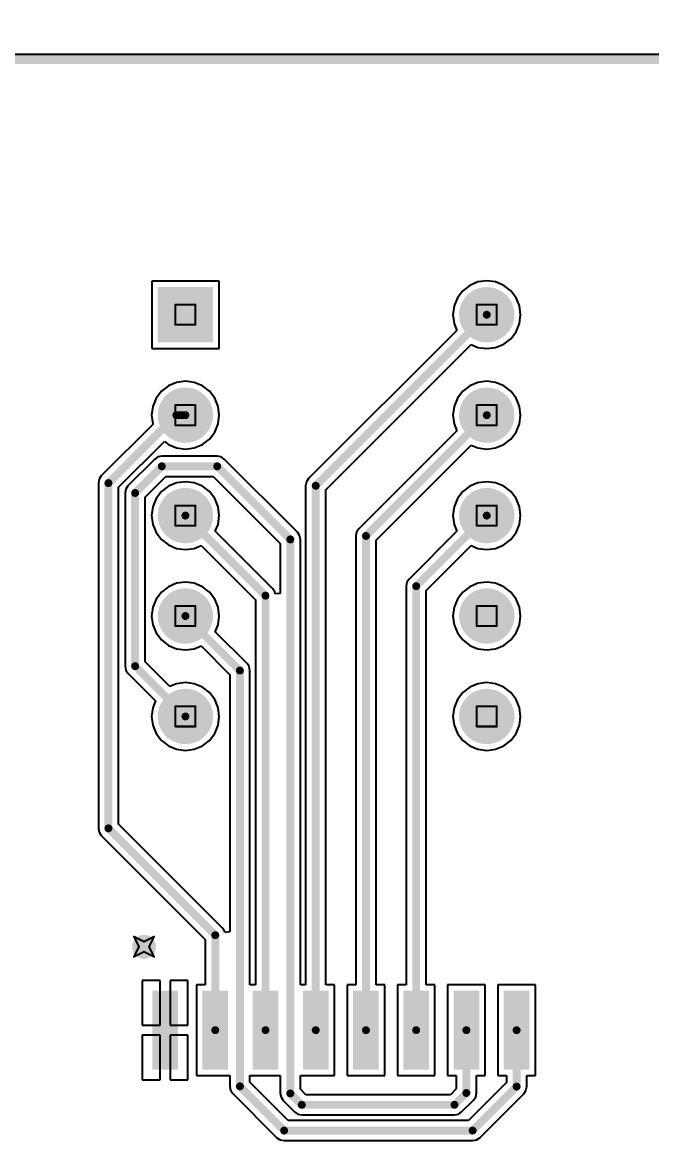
# Model space of a CAD drawing. Header units: millimetres. Extents: x 0 to 15120, y 0 to 9661.
# Drawn here: x 181.6 to 213.5, y 300.7 to 357.3 of the extents above; entities that cross this region are included whole.
import ezdxf

# ---------------------------------------------------------------- set-up
doc = ezdxf.new("R2010")
doc.units = ezdxf.units.MM
for name, color, linetype in [('DrillDrawing', 1, 'Continuous'), ('Mechanical1', 6, 'Continuous'), ('PadHoleLayer', 156, 'Continuous'), ('TopLayer', 1, 'Continuous')]:
    doc.layers.add(name, color=color, linetype=linetype)
doc.styles.get("Standard").update_dxf_attribs({"font": ''})
doc.styles.get('Standard').set_extended_font_data('GOST type A')
doc.dimstyles.new('ISO-25', dxfattribs={"dimtxt": 2.5, "dimasz": 6, "dimexe": 1.25, "dimexo": 0.625, "dimtad": 1, "dimtxsty": 'Standard', "dimblk": 'OPEN30', "dimcen": 2.5, "dimadec": 0, "dimazin": 0, "dimtfac": 1, "dimtmove": 0, "dimatfit": 3, "dimldrblk": 'OPEN30', "dimfxl": 1, "dimarcsym": 0})

# ---------------------------------------------------------------- blocks, each defined once
blk = doc.blocks.new('_Open30')
at = {"color": 0, "linetype": 'ByBlock', "lineweight": -2}
for p, q in [((-1, 0.2679), (0, 0)), ((0, 0), (-1, -0.2679)), ((0, 0), (-1, 0))]:
    blk.add_line(p, q, dxfattribs=at)
blk = doc.blocks.new('*D79')
at = {"color": 0, "lineweight": -2, "transparency": 16777216}
for p, q in [((101.583, 356.304), (101.583, 363.498)), ((222.084, 356.304), (222.084, 363.498)), ((107.583, 362.248), (216.084, 362.248))]:
    blk.add_line(p, q, dxfattribs=at)
at = {"layer": 'Defpoints', "color": 0, "transparency": 16777216}
for p in [(222.084, 362.248), (101.583, 355.679), (222.084, 355.679)]:
    blk.add_point(p, dxfattribs=at)
at = {"color": 0, "lineweight": -2, "transparency": 16777216, "xscale": 6, "yscale": 6, "zscale": 6, "rotation": 180}
blk.add_blockref('_Open30', (101.583, 362.248), dxfattribs=at)
at = {"color": 0, "lineweight": -2, "transparency": 16777216, "xscale": 6, "yscale": 6, "zscale": 6}
blk.add_blockref('_Open30', (222.084, 362.248), dxfattribs=at)
at = {"color": 0, "transparency": 16777216, "insert": (161.833, 365.748), "char_height": 2.5, "attachment_point": 5}
blk.add_mtext('{\\fGOST type A|b0|i1|c204|p34;\\H2x;60±0,1}', dxfattribs=at)

msp = doc.modelspace()

# ---------------------------------------------------------------- linework, layer by layer
at = {"layer": 'DrillDrawing', "const_width": 0.102}
for points in [[(189.37, 343.003), (190.386, 343.003)], [(189.37, 341.987), (189.37, 343.003)], [(190.386, 341.987), (190.386, 343.003)], [(204.61, 343.003), (205.626, 343.003)], [(204.61, 341.987), (204.61, 343.003)], [(205.626, 341.987), (205.626, 343.003)], [(189.37, 341.987), (190.386, 341.987)], [(204.61, 341.987), (205.626, 341.987)], [(189.37, 337.923), (190.386, 337.923)], [(189.37, 336.907), (189.37, 337.923)], [(190.386, 336.907), (190.386, 337.923)], [(204.61, 337.923), (205.626, 337.923)], [(204.61, 336.907), (204.61, 337.923)], [(205.626, 336.907), (205.626, 337.923)], [(189.37, 336.907), (190.386, 336.907)], [(204.61, 336.907), (205.626, 336.907)], [(189.37, 332.843), (190.386, 332.843)], [(189.37, 331.827), (189.37, 332.843)], [(190.386, 331.827), (190.386, 332.843)], [(204.61, 332.843), (205.626, 332.843)], [(204.61, 331.827), (204.61, 332.843)], [(205.626, 331.827), (205.626, 332.843)], [(189.37, 331.827), (190.386, 331.827)], [(204.61, 331.827), (205.626, 331.827)], [(189.37, 327.763), (190.386, 327.763)], [(189.37, 326.747), (189.37, 327.763)], [(190.386, 326.747), (190.386, 327.763)], [(204.61, 327.763), (205.626, 327.763)], [(204.61, 326.747), (204.61, 327.763)], [(205.626, 326.747), (205.626, 327.763)], [(189.37, 326.747), (190.386, 326.747)], [(204.61, 326.747), (205.626, 326.747)], [(189.37, 322.683), (190.386, 322.683)], [(189.37, 321.667), (189.37, 322.683)], [(190.386, 321.667), (190.386, 322.683)], [(204.61, 322.683), (205.626, 322.683)], [(204.61, 321.667), (204.61, 322.683)], [(205.626, 321.667), (205.626, 322.683)], [(189.37, 321.667), (190.386, 321.667)], [(204.61, 321.667), (205.626, 321.667)], [(187.276, 311.037), (187.784, 310.783)], [(187.276, 311.037), (187.53, 310.529)], [(187.276, 310.021), (187.53, 310.529)], [(187.784, 310.783), (188.292, 311.037)], [(188.038, 310.529), (188.292, 311.037)], [(188.038, 310.529), (188.292, 310.021)], [(187.276, 310.021), (187.784, 310.275)], [(187.784, 310.275), (188.292, 310.021)]]:
    msp.add_lwpolyline(points, dxfattribs=at)
at = {"layer": 'DrillDrawing', "const_width": 0.0508}
for points in [[(189.345, 343.003, 1), (189.395, 343.003, 1)], [(189.345, 343.003, 1), (189.395, 343.003, 1)], [(190.361, 343.003, 1), (190.411, 343.003, 1)], [(190.361, 343.003, 1), (190.411, 343.003, 1)], [(204.585, 343.003, 1), (204.635, 343.003, 1)], [(204.585, 343.003, 1), (204.635, 343.003, 1)], [(205.601, 343.003, 1), (205.651, 343.003, 1)], [(205.601, 343.003, 1), (205.651, 343.003, 1)], [(189.345, 341.987, 1), (189.395, 341.987, 1)], [(189.345, 341.987, 1), (189.395, 341.987, 1)], [(190.361, 341.987, 1), (190.411, 341.987, 1)], [(190.361, 341.987, 1), (190.411, 341.987, 1)], [(204.585, 341.987, 1), (204.635, 341.987, 1)], [(204.585, 341.987, 1), (204.635, 341.987, 1)], [(205.601, 341.987, 1), (205.651, 341.987, 1)], [(205.601, 341.987, 1), (205.651, 341.987, 1)], [(189.345, 337.923, 1), (189.395, 337.923, 1)], [(189.345, 337.923, 1), (189.395, 337.923, 1)], [(190.361, 337.923, 1), (190.411, 337.923, 1)], [(190.361, 337.923, 1), (190.411, 337.923, 1)], [(204.585, 337.923, 1), (204.635, 337.923, 1)], [(204.585, 337.923, 1), (204.635, 337.923, 1)], [(205.601, 337.923, 1), (205.651, 337.923, 1)], [(205.601, 337.923, 1), (205.651, 337.923, 1)], [(189.345, 336.907, 1), (189.395, 336.907, 1)], [(189.345, 336.907, 1), (189.395, 336.907, 1)], [(190.361, 336.907, 1), (190.411, 336.907, 1)], [(190.361, 336.907, 1), (190.411, 336.907, 1)], [(204.585, 336.907, 1), (204.635, 336.907, 1)], [(204.585, 336.907, 1), (204.635, 336.907, 1)], [(205.601, 336.907, 1), (205.651, 336.907, 1)], [(205.601, 336.907, 1), (205.651, 336.907, 1)], [(189.345, 332.843, 1), (189.395, 332.843, 1)], [(189.345, 332.843, 1), (189.395, 332.843, 1)], [(190.361, 332.843, 1), (190.411, 332.843, 1)], [(190.361, 332.843, 1), (190.411, 332.843, 1)], [(204.585, 332.843, 1), (204.635, 332.843, 1)], [(204.585, 332.843, 1), (204.635, 332.843, 1)], [(205.601, 332.843, 1), (205.651, 332.843, 1)], [(205.601, 332.843, 1), (205.651, 332.843, 1)], [(189.345, 331.827, 1), (189.395, 331.827, 1)], [(189.345, 331.827, 1), (189.395, 331.827, 1)], [(190.361, 331.827, 1), (190.411, 331.827, 1)], [(190.361, 331.827, 1), (190.411, 331.827, 1)], [(204.585, 331.827, 1), (204.635, 331.827, 1)], [(204.585, 331.827, 1), (204.635, 331.827, 1)], [(205.601, 331.827, 1), (205.651, 331.827, 1)], [(205.601, 331.827, 1), (205.651, 331.827, 1)], [(189.345, 327.763, 1), (189.395, 327.763, 1)], [(189.345, 327.763, 1), (189.395, 327.763, 1)], [(190.361, 327.763, 1), (190.411, 327.763, 1)], [(190.361, 327.763, 1), (190.411, 327.763, 1)], [(204.585, 327.763, 1), (204.635, 327.763, 1)], [(204.585, 327.763, 1), (204.635, 327.763, 1)], [(205.601, 327.763, 1), (205.651, 327.763, 1)], [(205.601, 327.763, 1), (205.651, 327.763, 1)], [(189.345, 326.747, 1), (189.395, 326.747, 1)], [(189.345, 326.747, 1), (189.395, 326.747, 1)], [(190.361, 326.747, 1), (190.411, 326.747, 1)], [(190.361, 326.747, 1), (190.411, 326.747, 1)], [(204.585, 326.747, 1), (204.635, 326.747, 1)], [(204.585, 326.747, 1), (204.635, 326.747, 1)], [(205.601, 326.747, 1), (205.651, 326.747, 1)], [(205.601, 326.747, 1), (205.651, 326.747, 1)], [(189.345, 322.683, 1), (189.395, 322.683, 1)], [(189.345, 322.683, 1), (189.395, 322.683, 1)], [(190.361, 322.683, 1), (190.411, 322.683, 1)], [(190.361, 322.683, 1), (190.411, 322.683, 1)], [(204.585, 322.683, 1), (204.635, 322.683, 1)], [(204.585, 322.683, 1), (204.635, 322.683, 1)], [(205.601, 322.683, 1), (205.651, 322.683, 1)], [(205.601, 322.683, 1), (205.651, 322.683, 1)], [(189.345, 321.667, 1), (189.395, 321.667, 1)], [(189.345, 321.667, 1), (189.395, 321.667, 1)], [(190.361, 321.667, 1), (190.411, 321.667, 1)], [(190.361, 321.667, 1), (190.411, 321.667, 1)], [(204.585, 321.667, 1), (204.635, 321.667, 1)], [(204.585, 321.667, 1), (204.635, 321.667, 1)], [(205.601, 321.667, 1), (205.651, 321.667, 1)], [(205.601, 321.667, 1), (205.651, 321.667, 1)], [(187.25, 311.037, 1), (187.301, 311.037, 1)], [(187.25, 311.037, 1), (187.301, 311.037, 1)], [(187.504, 310.529, 1), (187.555, 310.529, 1)], [(187.504, 310.529, 1), (187.555, 310.529, 1)], [(187.758, 310.783, 1), (187.809, 310.783, 1)], [(187.758, 310.783, 1), (187.809, 310.783, 1)], [(188.012, 310.529, 1), (188.063, 310.529, 1)], [(188.012, 310.529, 1), (188.063, 310.529, 1)], [(188.266, 311.037, 1), (188.317, 311.037, 1)], [(188.266, 311.037, 1), (188.317, 311.037, 1)], [(187.25, 310.021, 1), (187.301, 310.021, 1)], [(187.25, 310.021, 1), (187.301, 310.021, 1)], [(187.758, 310.275, 1), (187.809, 310.275, 1)], [(187.758, 310.275, 1), (187.809, 310.275, 1)], [(188.266, 310.021, 1), (188.317, 310.021, 1)], [(188.266, 310.021, 1), (188.317, 310.021, 1)]]:
    msp.add_lwpolyline(points, format="xyb", close=True, dxfattribs=at)
at = {"layer": 'Mechanical1', "lineweight": 20, "const_width": 0.508}
msp.add_lwpolyline([(101.834, 355.429), (221.834, 355.429)], dxfattribs=at)
at = {"layer": 'PadHoleLayer', "const_width": 0.8}
for points in [[(189.478, 342.495, 1), (190.278, 342.495, 1)], [(204.718, 342.495, 1), (205.518, 342.495, 1)], [(189.478, 337.415, 1), (190.278, 337.415, 1)], [(204.718, 337.415, 1), (205.518, 337.415, 1)], [(189.478, 332.335, 1), (190.278, 332.335, 1)], [(204.718, 332.335, 1), (205.518, 332.335, 1)], [(189.478, 327.255, 1), (190.278, 327.255, 1)], [(204.718, 327.255, 1), (205.518, 327.255, 1)], [(189.478, 322.175, 1), (190.278, 322.175, 1)], [(204.718, 322.175, 1), (205.518, 322.175, 1)]]:
    msp.add_lwpolyline(points, format="xyb", close=True, dxfattribs=at)
at = {"layer": 'TopLayer'}
for p, q in [((101.584, 355.679), (222.084, 355.679)), ((191.578, 344.195), (188.178, 344.195)), ((188.178, 344.195), (188.178, 340.795)), ((191.578, 340.795), (191.578, 344.195)), ((204.261, 343.98), (203.905, 343.708)), ((204.674, 344.151), (204.261, 343.98)), ((205.118, 344.21), (204.674, 344.151)), ((205.562, 344.151), (205.118, 344.21)), ((205.975, 343.98), (205.562, 344.151)), ((206.33, 343.708), (205.975, 343.98)), ((203.633, 343.352), (203.462, 342.939)), ((203.905, 343.708), (203.633, 343.352)), ((206.603, 343.352), (206.33, 343.708)), ((206.774, 342.939), (206.603, 343.352)), ((203.462, 342.939), (203.403, 342.495)), ((206.833, 342.495), (206.774, 342.939)), ((203.403, 342.495), (203.462, 342.051)), ((206.774, 342.051), (206.833, 342.495)), ((203.606, 341.704), (196.107, 334.206)), ((203.462, 342.051), (203.606, 341.704)), ((206.603, 341.638), (206.774, 342.051)), ((205.975, 341.01), (206.33, 341.283)), ((206.33, 341.283), (206.603, 341.638)), ((188.178, 340.795), (191.578, 340.795)), ((196.978, 333.634), (204.327, 340.983)), ((204.327, 340.983), (204.674, 340.839)), ((204.674, 340.839), (205.118, 340.78)), ((205.118, 340.78), (205.562, 340.839)), ((205.562, 340.839), (205.975, 341.01)), ((189.021, 338.9), (188.665, 338.628)), ((189.434, 339.071), (189.021, 338.9)), ((189.878, 339.13), (189.434, 339.071)), ((190.322, 339.071), (189.878, 339.13)), ((190.735, 338.9), (190.322, 339.071)), ((191.09, 338.628), (190.735, 338.9)), ((204.261, 338.9), (203.905, 338.628)), ((204.674, 339.071), (204.261, 338.9)), ((205.118, 339.13), (204.674, 339.071)), ((205.562, 339.071), (205.118, 339.13)), ((205.975, 338.9), (205.562, 339.071)), ((206.33, 338.628), (205.975, 338.9)), ((188.393, 338.272), (188.222, 337.859)), ((188.665, 338.628), (188.393, 338.272)), ((191.363, 338.272), (191.09, 338.628)), ((191.534, 337.859), (191.363, 338.272)), ((203.633, 338.272), (203.462, 337.859)), ((203.905, 338.628), (203.633, 338.272)), ((206.603, 338.272), (206.33, 338.628)), ((206.774, 337.859), (206.603, 338.272)), ((188.222, 337.859), (188.163, 337.415)), ((191.593, 337.415), (191.534, 337.859)), ((203.462, 337.859), (203.403, 337.415)), ((206.833, 337.415), (206.774, 337.859)), ((188.163, 337.415), (188.222, 336.971)), ((191.534, 336.971), (191.593, 337.415)), ((203.403, 337.415), (203.462, 336.971)), ((206.774, 336.971), (206.833, 337.415)), ((188.231, 336.948), (185.623, 334.34)), ((188.222, 336.971), (188.231, 336.948)), ((191.09, 336.203), (191.363, 336.558)), ((191.363, 336.558), (191.534, 336.971)), ((203.606, 336.624), (198.647, 331.666)), ((203.462, 336.971), (203.606, 336.624)), ((206.33, 336.203), (206.603, 336.558)), ((206.603, 336.558), (206.774, 336.971)), ((186.494, 333.768), (188.814, 336.089)), ((188.814, 336.089), (189.021, 335.93)), ((190.735, 335.93), (191.09, 336.203)), ((205.975, 335.93), (206.33, 336.203)), ((189.021, 335.93), (189.434, 335.759)), ((189.434, 335.759), (189.878, 335.7)), ((189.878, 335.7), (190.322, 335.759)), ((190.322, 335.759), (190.735, 335.93)), ((199.518, 331.094), (204.327, 335.903)), ((204.327, 335.903), (204.674, 335.759)), ((204.674, 335.759), (205.118, 335.7)), ((205.118, 335.7), (205.562, 335.759)), ((205.562, 335.759), (205.975, 335.93)), ((188.323, 335.19), (186.973, 333.84)), ((188.489, 335.3), (188.323, 335.19)), ((188.684, 335.339), (188.489, 335.3)), ((191.484, 335.339), (188.684, 335.339)), ((191.679, 335.3), (191.484, 335.339)), ((191.844, 335.19), (191.679, 335.3)), ((195.544, 331.49), (191.844, 335.19)), ((185.623, 334.34), (185.513, 334.175)), ((187.844, 333.268), (188.895, 334.32)), ((188.895, 334.32), (191.273, 334.32)), ((191.273, 334.32), (194.674, 330.918)), ((185.513, 334.175), (185.474, 333.979)), ((185.474, 333.979), (185.474, 316.516)), ((186.494, 316.727), (186.494, 333.768)), ((186.973, 333.84), (186.863, 333.675)), ((189.021, 333.82), (188.665, 333.548)), ((189.434, 333.991), (189.021, 333.82)), ((189.878, 334.05), (189.434, 333.991)), ((190.322, 333.991), (189.878, 334.05)), ((190.735, 333.82), (190.322, 333.991)), ((191.09, 333.548), (190.735, 333.82)), ((195.997, 334.04), (195.958, 333.845)), ((195.958, 333.845), (195.958, 308.606)), ((196.107, 334.206), (195.997, 334.04)), ((204.261, 333.82), (203.905, 333.548)), ((204.674, 333.991), (204.261, 333.82)), ((205.118, 334.05), (204.674, 333.991)), ((205.562, 333.991), (205.118, 334.05)), ((205.975, 333.82), (205.562, 333.991)), ((206.33, 333.548), (205.975, 333.82)), ((186.863, 333.675), (186.824, 333.479)), ((186.824, 333.479), (186.824, 324.719)), ((187.844, 324.93), (187.844, 333.268)), ((188.393, 333.192), (188.222, 332.779)), ((188.665, 333.548), (188.393, 333.192)), ((191.363, 333.192), (191.09, 333.548)), ((191.534, 332.779), (191.363, 333.192)), ((196.978, 308.606), (196.978, 333.634)), ((203.633, 333.192), (203.462, 332.779)), ((203.905, 333.548), (203.633, 333.192)), ((206.603, 333.192), (206.33, 333.548)), ((206.774, 332.779), (206.603, 333.192)), ((188.222, 332.779), (188.163, 332.335)), ((191.593, 332.335), (191.534, 332.779)), ((203.462, 332.779), (203.403, 332.335)), ((206.833, 332.335), (206.774, 332.779)), ((188.163, 332.335), (188.222, 331.891)), ((191.534, 331.891), (191.593, 332.335)), ((203.403, 332.335), (203.462, 331.891)), ((206.774, 331.891), (206.833, 332.335)), ((188.222, 331.891), (188.393, 331.478)), ((188.393, 331.478), (188.665, 331.123)), ((191.39, 331.544), (191.534, 331.891)), ((194.288, 328.646), (191.39, 331.544)), ((195.655, 331.325), (195.544, 331.49)), ((198.537, 331.5), (198.498, 331.305)), ((198.647, 331.666), (198.537, 331.5)), ((203.606, 331.544), (201.187, 329.126)), ((203.462, 331.891), (203.606, 331.544)), ((206.33, 331.123), (206.603, 331.478)), ((206.603, 331.478), (206.774, 331.891)), ((188.665, 331.123), (189.021, 330.85)), ((194.674, 330.918), (194.674, 328.399)), ((195.694, 331.129), (195.655, 331.325)), ((195.694, 308.606), (195.694, 331.129)), ((198.498, 331.305), (198.498, 308.606)), ((199.518, 308.606), (199.518, 331.094)), ((205.975, 330.85), (206.33, 331.123)), ((189.021, 330.85), (189.434, 330.679)), ((189.434, 330.679), (189.878, 330.62)), ((189.878, 330.62), (190.322, 330.679)), ((190.322, 330.679), (190.669, 330.823)), ((190.669, 330.823), (193.418, 328.074)), ((202.058, 328.554), (204.327, 330.823)), ((204.327, 330.823), (204.674, 330.679)), ((204.674, 330.679), (205.118, 330.62)), ((205.118, 330.62), (205.562, 330.679)), ((205.562, 330.679), (205.975, 330.85)), ((189.021, 328.74), (188.665, 328.468)), ((189.434, 328.911), (189.021, 328.74)), ((189.878, 328.97), (189.434, 328.911)), ((190.322, 328.911), (189.878, 328.97)), ((190.735, 328.74), (190.322, 328.911)), ((191.09, 328.468), (190.735, 328.74)), ((194.399, 328.48), (194.288, 328.646)), ((201.077, 328.96), (201.038, 328.765)), ((201.038, 328.765), (201.038, 308.606)), ((201.187, 329.126), (201.077, 328.96)), ((204.261, 328.74), (203.905, 328.468)), ((204.674, 328.911), (204.261, 328.74)), ((205.118, 328.97), (204.674, 328.911)), ((205.562, 328.911), (205.118, 328.97)), ((205.975, 328.74), (205.562, 328.911)), ((206.33, 328.468), (205.975, 328.74)), ((188.393, 328.112), (188.222, 327.699)), ((188.665, 328.468), (188.393, 328.112)), ((191.363, 328.112), (191.09, 328.468)), ((191.534, 327.699), (191.363, 328.112)), ((193.418, 328.074), (193.418, 308.606)), ((194.42, 328.374), (194.399, 328.48)), ((194.674, 328.399), (194.42, 328.374)), ((202.058, 308.606), (202.058, 328.554)), ((203.633, 328.112), (203.462, 327.699)), ((203.905, 328.468), (203.633, 328.112)), ((206.603, 328.112), (206.33, 328.468)), ((206.774, 327.699), (206.603, 328.112)), ((188.222, 327.699), (188.163, 327.255)), ((191.593, 327.255), (191.534, 327.699)), ((203.462, 327.699), (203.403, 327.255)), ((206.833, 327.255), (206.774, 327.699)), ((188.163, 327.255), (188.222, 326.811)), ((191.534, 326.811), (191.593, 327.255)), ((203.403, 327.255), (203.462, 326.811)), ((206.774, 326.811), (206.833, 327.255)), ((188.222, 326.811), (188.393, 326.398)), ((188.393, 326.398), (188.665, 326.043)), ((191.39, 326.464), (191.534, 326.811)), ((192.994, 324.86), (191.39, 326.464)), ((203.462, 326.811), (203.633, 326.398)), ((203.633, 326.398), (203.905, 326.043)), ((206.33, 326.043), (206.603, 326.398)), ((206.603, 326.398), (206.774, 326.811)), ((188.665, 326.043), (189.021, 325.77)), ((203.905, 326.043), (204.261, 325.77)), ((205.975, 325.77), (206.33, 326.043)), ((189.021, 325.77), (189.434, 325.599)), ((189.434, 325.599), (189.878, 325.54)), ((189.878, 325.54), (190.322, 325.599)), ((190.322, 325.599), (190.669, 325.743)), ((190.669, 325.743), (192.124, 324.288)), ((204.261, 325.77), (204.674, 325.599)), ((204.674, 325.599), (205.118, 325.54)), ((205.118, 325.54), (205.562, 325.599)), ((205.562, 325.599), (205.975, 325.77)), ((186.824, 324.719), (186.863, 324.524)), ((189.087, 323.687), (187.844, 324.93)), ((193.105, 324.694), (192.994, 324.86)), ((193.144, 324.499), (193.105, 324.694)), ((186.863, 324.524), (186.973, 324.359)), ((186.973, 324.359), (188.366, 322.966)), ((192.124, 324.288), (192.124, 311.276)), ((193.144, 308.606), (193.144, 324.499)), ((189.434, 323.831), (189.087, 323.687)), ((189.878, 323.89), (189.434, 323.831)), ((190.322, 323.831), (189.878, 323.89)), ((190.735, 323.66), (190.322, 323.831)), ((191.09, 323.388), (190.735, 323.66)), ((204.261, 323.66), (203.905, 323.388)), ((204.674, 323.831), (204.261, 323.66)), ((205.118, 323.89), (204.674, 323.831)), ((205.562, 323.831), (205.118, 323.89)), ((205.975, 323.66), (205.562, 323.831)), ((206.33, 323.388), (205.975, 323.66)), ((191.363, 323.032), (191.09, 323.388)), ((191.534, 322.619), (191.363, 323.032)), ((203.633, 323.032), (203.462, 322.619)), ((203.905, 323.388), (203.633, 323.032)), ((206.603, 323.032), (206.33, 323.388)), ((206.774, 322.619), (206.603, 323.032)), ((188.222, 322.619), (188.163, 322.175)), ((188.366, 322.966), (188.222, 322.619)), ((191.593, 322.175), (191.534, 322.619)), ((203.462, 322.619), (203.403, 322.175)), ((206.833, 322.175), (206.774, 322.619)), ((188.163, 322.175), (188.222, 321.731)), ((191.534, 321.731), (191.593, 322.175)), ((203.403, 322.175), (203.462, 321.731)), ((206.774, 321.731), (206.833, 322.175)), ((188.222, 321.731), (188.393, 321.318)), ((188.393, 321.318), (188.665, 320.963)), ((191.09, 320.963), (191.363, 321.318)), ((191.363, 321.318), (191.534, 321.731)), ((203.462, 321.731), (203.633, 321.318)), ((203.633, 321.318), (203.905, 320.963)), ((206.33, 320.963), (206.603, 321.318)), ((206.603, 321.318), (206.774, 321.731)), ((188.665, 320.963), (189.021, 320.69)), ((190.735, 320.69), (191.09, 320.963)), ((203.905, 320.963), (204.261, 320.69)), ((205.975, 320.69), (206.33, 320.963)), ((189.021, 320.69), (189.434, 320.519)), ((189.434, 320.519), (189.878, 320.46)), ((189.878, 320.46), (190.322, 320.519)), ((190.322, 320.519), (190.735, 320.69)), ((204.261, 320.69), (204.674, 320.519)), ((204.674, 320.519), (205.118, 320.46)), ((205.118, 320.46), (205.562, 320.519)), ((205.562, 320.519), (205.975, 320.69)), ((185.474, 316.516), (185.513, 316.321)), ((185.513, 316.321), (185.623, 316.156)), ((191.748, 311.473), (186.494, 316.727)), ((185.623, 316.156), (190.878, 310.901)), ((191.859, 311.307), (191.748, 311.473)), ((191.87, 311.251), (191.859, 311.307)), ((192.124, 311.276), (191.87, 311.251)), ((190.878, 310.901), (190.878, 308.606)), ((188.594, 308.814), (187.69, 308.814)), ((187.69, 308.814), (187.69, 306.56)), ((188.594, 306.56), (188.594, 308.814)), ((190.006, 308.814), (189.102, 308.814)), ((189.102, 308.814), (189.102, 306.56)), ((190.006, 306.56), (190.006, 308.814)), ((190.878, 308.606), (190.438, 308.606)), ((190.438, 308.606), (190.438, 304.006)), ((193.418, 308.606), (193.144, 308.606)), ((195.958, 308.606), (195.694, 308.606)), ((197.418, 308.606), (196.978, 308.606)), ((197.418, 304.006), (197.418, 308.606)), ((198.498, 308.606), (198.058, 308.606)), ((198.058, 308.606), (198.058, 304.006)), ((199.958, 308.606), (199.518, 308.606)), ((199.958, 304.006), (199.958, 308.606)), ((201.038, 308.606), (200.598, 308.606)), ((200.598, 308.606), (200.598, 304.006)), ((202.498, 308.606), (202.058, 308.606)), ((202.498, 304.006), (202.498, 308.606)), ((205.038, 308.606), (203.138, 308.606)), ((203.138, 308.606), (203.138, 304.006)), ((205.038, 304.006), (205.038, 308.606)), ((207.578, 308.606), (205.678, 308.606)), ((205.678, 308.606), (205.678, 304.006)), ((207.578, 304.006), (207.578, 308.606)), ((187.69, 306.56), (188.594, 306.56)), ((188.594, 306.052), (187.69, 306.052)), ((187.69, 306.052), (187.69, 303.798)), ((188.594, 303.798), (188.594, 306.052)), ((189.102, 306.56), (190.006, 306.56)), ((190.006, 306.052), (189.102, 306.052)), ((189.102, 306.052), (189.102, 303.798)), ((190.006, 303.798), (190.006, 306.052)), ((187.69, 303.798), (188.594, 303.798)), ((189.102, 303.798), (190.006, 303.798)), ((190.438, 304.006), (192.124, 304.006)), ((192.124, 304.006), (192.124, 303.465)), ((193.144, 303.677), (193.144, 304.006)), ((193.144, 304.006), (194.674, 304.006)), ((194.674, 304.006), (194.674, 303.107)), ((195.694, 303.318), (195.694, 304.006)), ((195.694, 304.006), (197.418, 304.006)), ((198.058, 304.006), (199.958, 304.006)), ((200.598, 304.006), (202.498, 304.006)), ((203.138, 304.006), (203.578, 304.006)), ((203.578, 304.006), (203.578, 303.341)), ((204.598, 303.129), (204.598, 304.006)), ((204.598, 304.006), (205.038, 304.006)), ((205.678, 304.006), (206.118, 304.006)), ((206.118, 304.006), (206.118, 303.666)), ((207.138, 303.454), (207.138, 304.006)), ((207.138, 304.006), (207.578, 304.006)), ((192.124, 303.465), (192.163, 303.27)), ((192.163, 303.27), (192.273, 303.105)), ((195.081, 301.739), (193.144, 303.677)), ((195.973, 303.039), (195.694, 303.318)), ((203.578, 303.341), (203.277, 303.039)), ((206.118, 303.666), (204.192, 301.739)), ((206.988, 303.094), (207.099, 303.259)), ((207.099, 303.259), (207.138, 303.454)), ((192.273, 303.105), (194.509, 300.869)), ((194.674, 303.107), (194.713, 302.912)), ((194.713, 302.912), (194.823, 302.747)), ((194.823, 302.747), (195.401, 302.169)), ((203.277, 303.039), (195.973, 303.039)), ((203.848, 302.169), (204.448, 302.769)), ((204.448, 302.769), (204.559, 302.934)), ((204.559, 302.934), (204.598, 303.129)), ((204.763, 300.869), (206.988, 303.094)), ((195.401, 302.169), (195.566, 302.059)), ((195.566, 302.059), (195.762, 302.02)), ((203.488, 302.02), (203.683, 302.059)), ((203.683, 302.059), (203.848, 302.169)), ((204.192, 301.739), (195.081, 301.739)), ((195.762, 302.02), (203.488, 302.02)), ((194.509, 300.869), (194.675, 300.759)), ((194.675, 300.759), (194.87, 300.72)), ((194.87, 300.72), (204.403, 300.72)), ((204.403, 300.72), (204.598, 300.759)), ((204.598, 300.759), (204.763, 300.869))]:
    msp.add_line(p, q, dxfattribs=at)
for points, const_width in [([(204.418, 342.495, 1), (205.818, 342.495, 1)], 1.4), ([(205.018, 342.495, 1), (205.218, 342.495, 1)], 0.2), ([(189.178, 337.415, 1), (190.578, 337.415, 1)], 1.4), ([(204.418, 337.415, 1), (205.818, 337.415, 1)], 1.4), ([(189.32, 337.415, 1), (189.52, 337.415, 1)], 0.2), ([(189.32, 337.415, 1), (189.52, 337.415, 1)], 0.2), ([(189.778, 337.415, 1), (189.978, 337.415, 1)], 0.2), ([(205.018, 337.415, 1), (205.218, 337.415, 1)], 0.2), ([(188.584, 334.829, 1), (188.784, 334.829, 1)], 0.2), ([(188.584, 334.829, 1), (188.784, 334.829, 1)], 0.2), ([(191.384, 334.829, 1), (191.584, 334.829, 1)], 0.2), ([(191.384, 334.829, 1), (191.584, 334.829, 1)], 0.2), ([(185.884, 333.979, 1), (186.084, 333.979, 1)], 0.2), ([(185.884, 333.979, 1), (186.084, 333.979, 1)], 0.2), ([(189.178, 332.335, 1), (190.578, 332.335, 1)], 1.4), ([(196.368, 333.845, 1), (196.568, 333.845, 1)], 0.2), ([(196.368, 333.845, 1), (196.568, 333.845, 1)], 0.2), ([(204.418, 332.335, 1), (205.818, 332.335, 1)], 1.4), ([(187.234, 333.479, 1), (187.434, 333.479, 1)], 0.2), ([(187.234, 333.479, 1), (187.434, 333.479, 1)], 0.2), ([(189.778, 332.335, 1), (189.978, 332.335, 1)], 0.2), ([(205.018, 332.335, 1), (205.218, 332.335, 1)], 0.2), ([(198.908, 331.305, 1), (199.108, 331.305, 1)], 0.2), ([(198.908, 331.305, 1), (199.108, 331.305, 1)], 0.2), ([(195.084, 331.129, 1), (195.284, 331.129, 1)], 0.2), ([(195.084, 331.129, 1), (195.284, 331.129, 1)], 0.2), ([(189.178, 327.255, 1), (190.578, 327.255, 1)], 1.4), ([(201.448, 328.765, 1), (201.648, 328.765, 1)], 0.2), ([(201.448, 328.765, 1), (201.648, 328.765, 1)], 0.2), ([(204.418, 327.255, 1), (205.818, 327.255, 1)], 1.4), ([(193.828, 328.285, 1), (194.028, 328.285, 1)], 0.2), ([(193.828, 328.285, 1), (194.028, 328.285, 1)], 0.2), ([(189.778, 327.255, 1), (189.978, 327.255, 1)], 0.2), ([(187.234, 324.719, 1), (187.434, 324.719, 1)], 0.2), ([(187.234, 324.719, 1), (187.434, 324.719, 1)], 0.2), ([(192.534, 324.499, 1), (192.734, 324.499, 1)], 0.2), ([(192.534, 324.499, 1), (192.734, 324.499, 1)], 0.2), ([(189.178, 322.175, 1), (190.578, 322.175, 1)], 1.4), ([(204.418, 322.175, 1), (205.818, 322.175, 1)], 1.4), ([(189.778, 322.175, 1), (189.978, 322.175, 1)], 0.2), ([(185.884, 316.516, 1), (186.084, 316.516, 1)], 0.2), ([(185.884, 316.516, 1), (186.084, 316.516, 1)], 0.2), ([(187.484, 310.529, 1), (188.084, 310.529, 1)], 0.6), ([(191.288, 311.112, 1), (191.488, 311.112, 1)], 0.2), ([(191.288, 311.112, 1), (191.488, 311.112, 1)], 0.2), ([(191.288, 306.306, 1), (191.488, 306.306, 1)], 0.2), ([(193.828, 306.306, 1), (194.028, 306.306, 1)], 0.2), ([(196.368, 306.306, 1), (196.568, 306.306, 1)], 0.2), ([(198.908, 306.306, 1), (199.108, 306.306, 1)], 0.2), ([(201.448, 306.306, 1), (201.648, 306.306, 1)], 0.2), ([(203.988, 306.306, 1), (204.188, 306.306, 1)], 0.2), ([(206.528, 306.306, 1), (206.728, 306.306, 1)], 0.2), ([(192.534, 303.465, 1), (192.734, 303.465, 1)], 0.2), ([(192.534, 303.465, 1), (192.734, 303.465, 1)], 0.2), ([(195.084, 303.107, 1), (195.284, 303.107, 1)], 0.2), ([(195.084, 303.107, 1), (195.284, 303.107, 1)], 0.2), ([(203.988, 303.129, 1), (204.188, 303.129, 1)], 0.2), ([(203.988, 303.129, 1), (204.188, 303.129, 1)], 0.2), ([(206.528, 303.454, 1), (206.728, 303.454, 1)], 0.2), ([(206.528, 303.454, 1), (206.728, 303.454, 1)], 0.2), ([(195.662, 302.529, 1), (195.862, 302.529, 1)], 0.2), ([(195.662, 302.529, 1), (195.862, 302.529, 1)], 0.2), ([(203.388, 302.529, 1), (203.588, 302.529, 1)], 0.2), ([(203.388, 302.529, 1), (203.588, 302.529, 1)], 0.2), ([(194.77, 301.229, 1), (194.97, 301.229, 1)], 0.2), ([(194.77, 301.229, 1), (194.97, 301.229, 1)], 0.2), ([(204.303, 301.229, 1), (204.503, 301.229, 1)], 0.2), ([(204.303, 301.229, 1), (204.503, 301.229, 1)], 0.2)]:
    msp.add_lwpolyline(points, format="xyb", close=True, dxfattribs=dict(at, const_width=const_width))
at = {"layer": 'TopLayer', "const_width": 0.4}
for points in [[(196.468, 333.845), (205.118, 342.495)], [(185.984, 333.979), (189.42, 337.415)], [(189.42, 337.415), (189.878, 337.415)], [(199.008, 331.305), (205.118, 337.415)], [(187.334, 333.479), (188.684, 334.829)], [(188.684, 334.829), (191.484, 334.829)], [(191.484, 334.829), (195.184, 331.129)], [(185.984, 316.516), (185.984, 333.979)], [(196.468, 306.306), (196.468, 333.845)], [(187.334, 324.719), (187.334, 333.479)], [(189.878, 332.335), (193.928, 328.285)], [(201.548, 328.765), (205.118, 332.335)], [(199.008, 306.306), (199.008, 331.305)], [(195.184, 303.107), (195.184, 331.129)], [(201.548, 306.306), (201.548, 328.765)], [(193.928, 306.306), (193.928, 328.285)], [(189.878, 327.255), (192.634, 324.499)], [(187.334, 324.719), (189.878, 322.175)], [(192.634, 303.465), (192.634, 324.499)], [(185.984, 316.516), (191.388, 311.112)], [(191.388, 306.306), (191.388, 311.112)], [(204.088, 303.129), (204.088, 306.306)], [(206.628, 303.454), (206.628, 306.306)], [(192.634, 303.465), (194.87, 301.229)], [(195.184, 303.107), (195.762, 302.529)], [(203.488, 302.529), (204.088, 303.129)], [(204.403, 301.229), (206.628, 303.454)], [(195.762, 302.529), (203.488, 302.529)], [(194.87, 301.229), (204.403, 301.229)]]:
    msp.add_lwpolyline(points, dxfattribs=at)
at = {"layer": 'TopLayer'}
for points in [[(188.478, 341.095), (191.278, 341.095), (188.478, 343.895), (191.278, 343.895)], [(189.498, 304.306), (189.498, 308.306), (188.198, 304.306), (188.198, 308.306)], [(192.038, 304.306), (192.038, 308.306), (190.738, 304.306), (190.738, 308.306)], [(194.578, 304.306), (194.578, 308.306), (193.278, 304.306), (193.278, 308.306)], [(197.118, 304.306), (197.118, 308.306), (195.818, 304.306), (195.818, 308.306)], [(199.658, 304.306), (199.658, 308.306), (198.358, 304.306), (198.358, 308.306)], [(202.198, 304.306), (202.198, 308.306), (200.898, 304.306), (200.898, 308.306)], [(204.738, 304.306), (204.738, 308.306), (203.438, 304.306), (203.438, 308.306)], [(207.278, 304.306), (207.278, 308.306), (205.978, 304.306), (205.978, 308.306)]]:
    msp.add_solid(points, dxfattribs=at)

# ---------------------------------------------------------------- dimensions: what is measured, and where the dimension line sits
dim = msp.add_linear_dim(base=(222.084, 362.248), p1=(101.583, 355.679), p2=(222.084, 355.679), text='{\\fGOST type A|b0|i1|c204|p34;\\H2x;60±0,1}', dimstyle='ISO-25')
dim.commit()
dim.dimension.update_dxf_attribs({"geometry": '*D79', "text_midpoint": (161.833, 365.748)})

doc.saveas('drawing.dxf')
